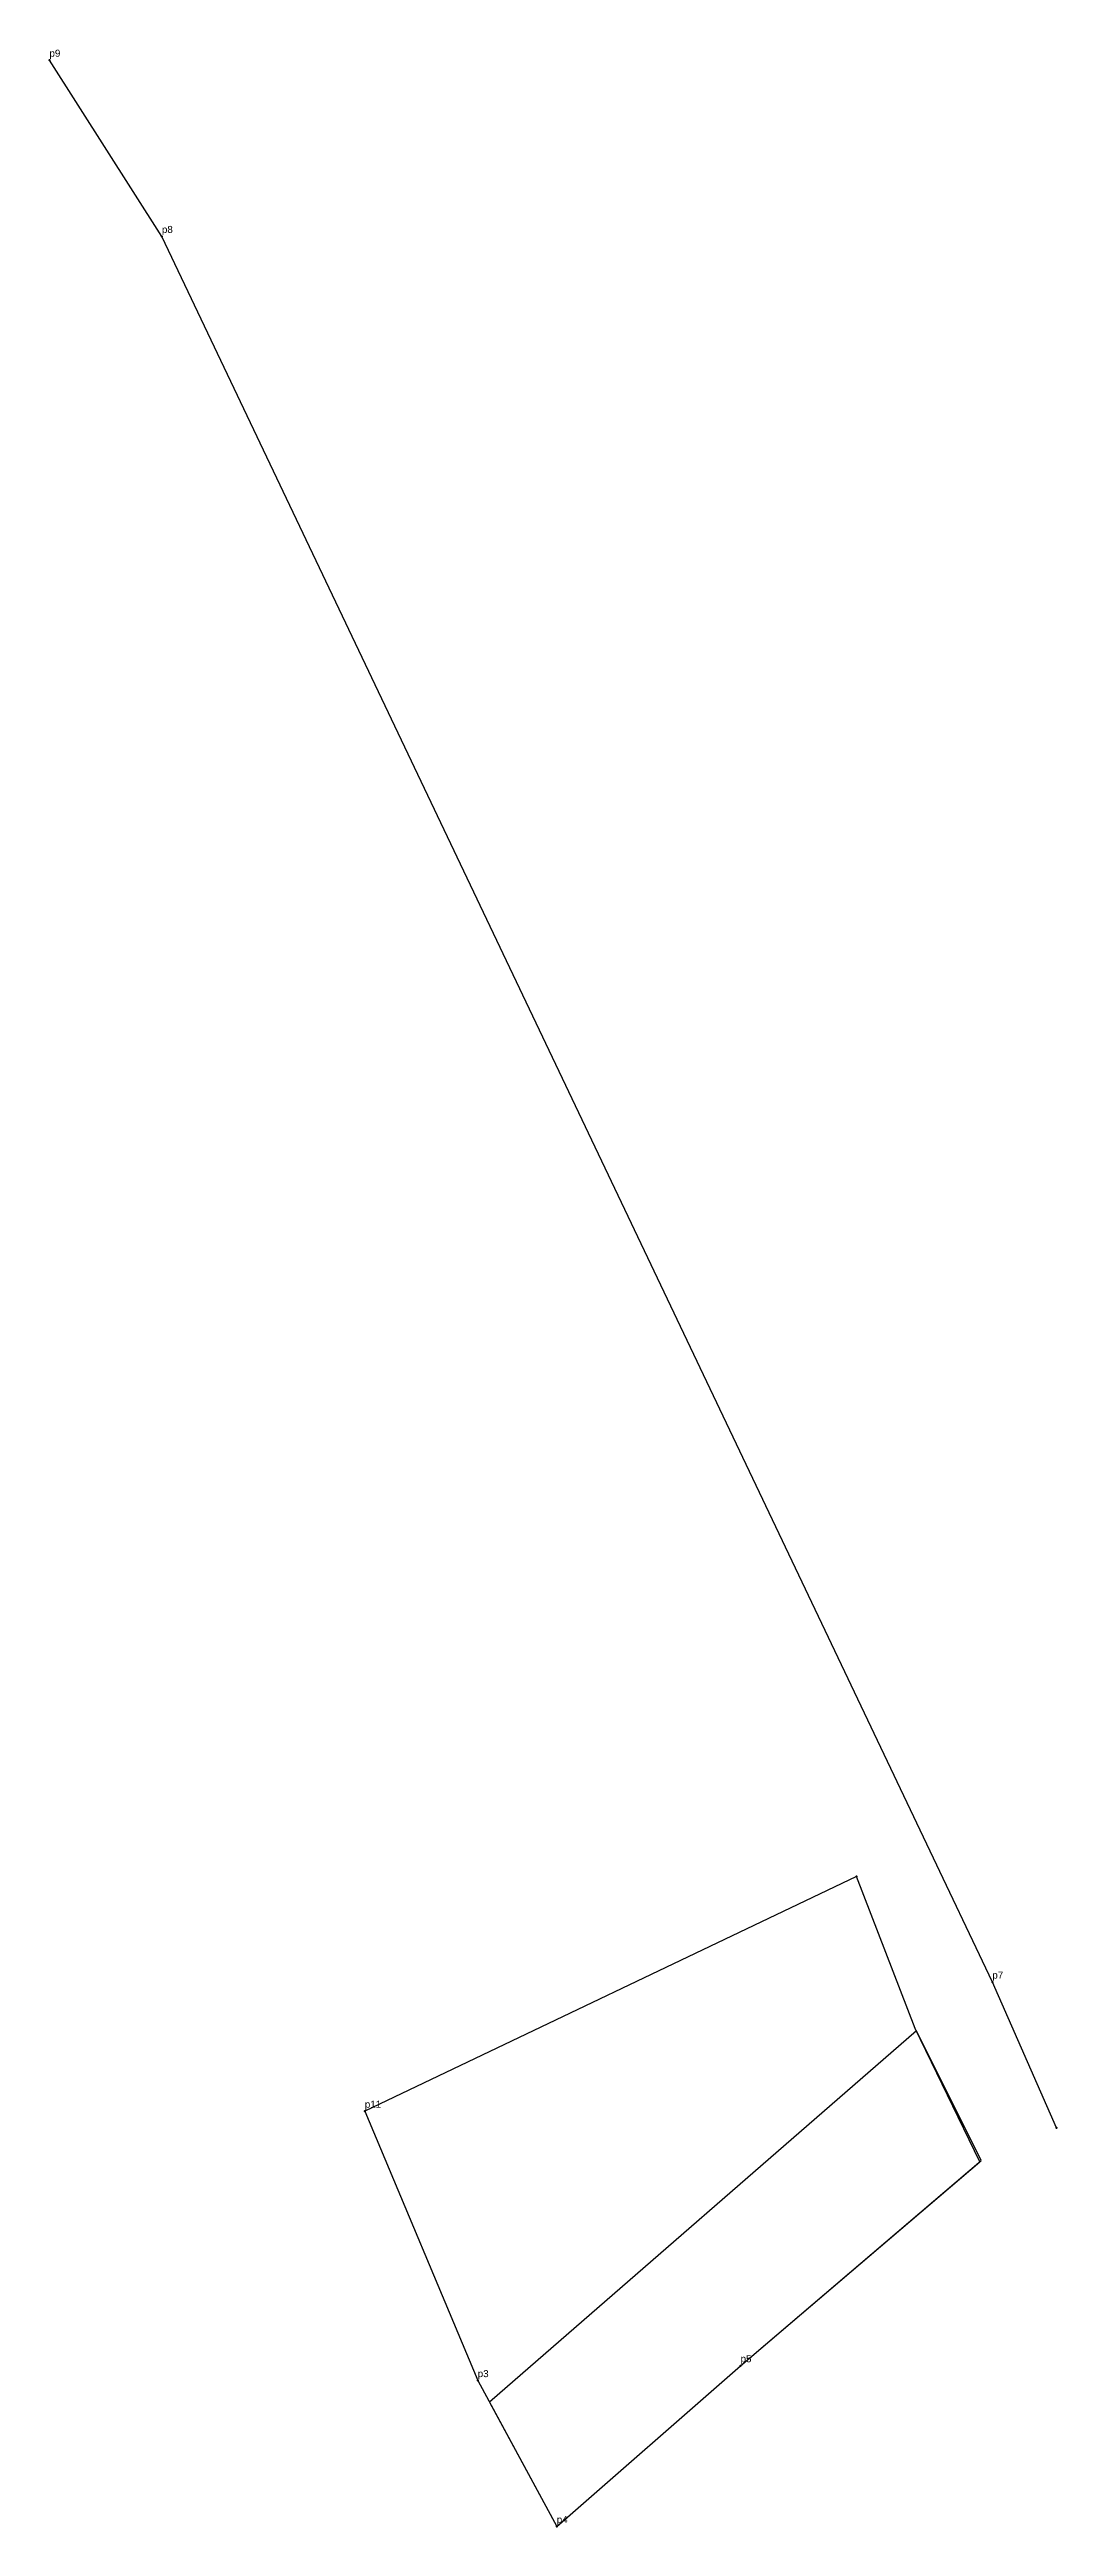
# Model space of a CAD drawing. Header units: millimetres. Extents: x 611863 to 611935, y 1317060 to 1317236.
import ezdxf

# ---------------------------------------------------------------- set-up
doc = ezdxf.new("R2010")
doc.units = ezdxf.units.MM
doc.layers.add('CVL_CUADCON_TIT', color=1, linetype='Continuous')
doc.layers.add('Point', color=5, linetype='Continuous', lineweight=100)
doc.layers.add('Point_Name', color=1, linetype='Continuous', lineweight=100)
doc.styles.get("Standard").update_dxf_attribs({"font": 'arial.ttf'})

msp = doc.modelspace()

# ---------------------------------------------------------------- linework, layer by layer
at = {"color": 2}
for points, elevation in [([(611934.67, 1317088.13), (611930.1, 1317098.51), (611870.96, 1317222.74), (611862.95, 1317235.28)], 96.93), ([(611885.41, 1317089.32), (611893.45, 1317070.15), (611899.08, 1317059.77), (611912.17, 1317071.21), (611929.2, 1317085.72), (611924.61, 1317095.22), (611920.43, 1317106.02), (611885.41, 1317089.32)], 98.56)]:
    msp.add_lwpolyline(points, dxfattribs=dict(at, elevation=elevation))
at = {"layer": 'CVL_CUADCON_TIT', "color": 3, "lineweight": 30, "ltscale": 0.5, "elevation": 97.18, "flags": 128}
msp.add_lwpolyline([(611929.31, 1317085.81), (611924.7, 1317095.04), (611894.29, 1317068.61), (611899.08, 1317059.77), (611912.17, 1317071.21), (611929.31, 1317085.81)], dxfattribs=at)
at = {"layer": 'Point'}
for p in [(611862.95, 1317235.28, 99.03), (611870.96, 1317222.74, 98.26), (611920.43, 1317106.02, 96.69), (611930.1, 1317098.51, 96.59), (611885.41, 1317089.32, 98.56), (611934.67, 1317088.13, 96.93), (611912.17, 1317071.21, 97.9), (611893.45, 1317070.15, 98.18), (611899.08, 1317059.77, 98.57)]:
    msp.add_point(p, dxfattribs=at)

# ---------------------------------------------------------------- texts
at = {"layer": 'Point_Name'}
for s, p in [('p9', (611862.95, 1317235.53)), ('p8', (611870.96, 1317222.99)), ('p7', (611930.1, 1317098.76)), ('p11', (611885.41, 1317089.57)), ('p3', (611893.45, 1317070.4)), ('p5', (611912.17, 1317071.46)), ('p4', (611899.08, 1317060.02))]:
    msp.add_text(s, height=0.5, dxfattribs=at).set_placement(p)

doc.saveas('drawing.dxf')
